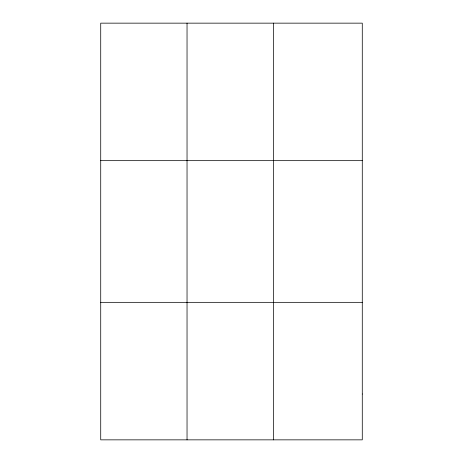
<?xml version="1.0" encoding="UTF-8"?>
<svg xmlns="http://www.w3.org/2000/svg" width="463" height="463" viewBox="0 0 463 463"><rect width="100%" height="100%" fill="white"/><g stroke="black" fill="none" stroke-linecap="round" stroke-linejoin="round"><path stroke-width="0.69" d="M187.035 439.85L187.035 23.15M273.349 439.85L273.349 23.15M100.72 160.661L362.28 160.661M100.72 302.339L362.28 302.339M362.28 394.013L362.28 439.85L100.72 439.85L100.72 23.15L362.28 23.15L362.28 394.013"/></g></svg>
